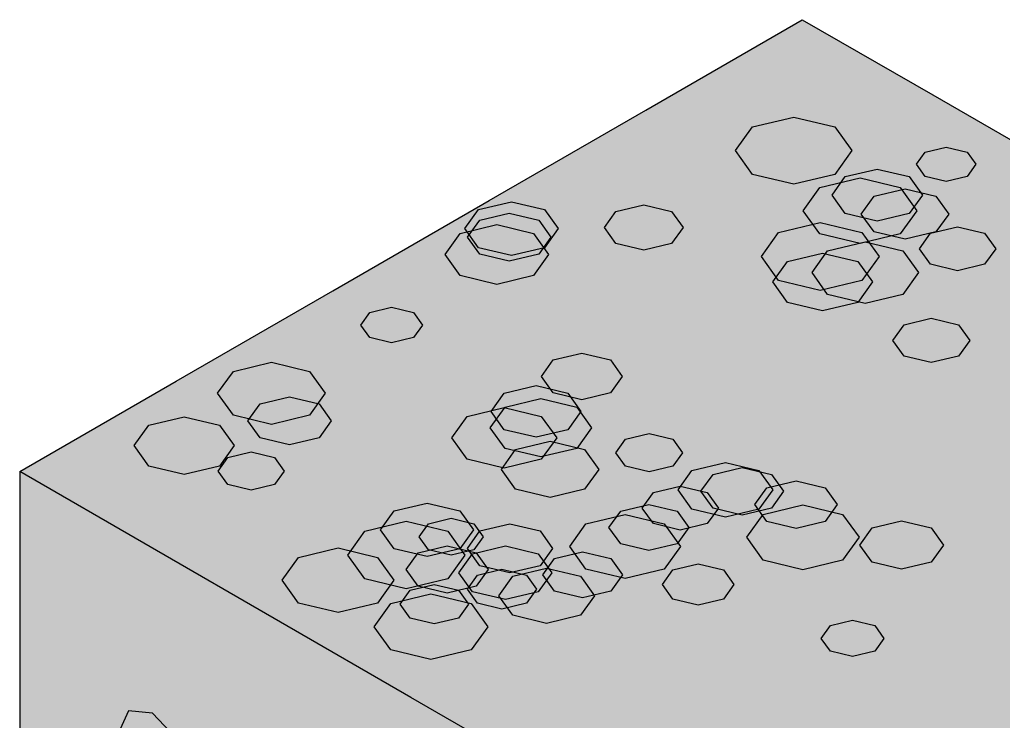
# Model space of a CAD drawing. Header units: metres. Extents: x 0 to 14.2, y 0 to 5.9.
# Drawn here: x 11.7598 to 12.0864, y 1.002 to 1.235 of the extents above; entities that cross this region are included whole.
import ezdxf

# ---------------------------------------------------------------- set-up
doc = ezdxf.new("R2010")
doc.units = ezdxf.units.M
doc.header["$LTSCALE"] = 0.25
doc.layers.add('ISO-ARISTAS', color=8, linetype='CONTINUOUS')
doc.layers.add('ISO-CONCRETO-SUP', color=254, linetype='CONTINUOUS', true_color=0xe8e8e8)

msp = doc.modelspace()

# ---------------------------------------------------------------- linework, layer by layer
at = {"layer": 'ISO-ARISTAS', "color": 250}
for p, q in [((11.96765, 1.205), (12.01962, 1.235)), ((12.01962, 1.235), (12.06292, 1.21)), ((12.06292, 1.21), (12.10622, 1.185)), ((11.91569, 1.175), (11.96765, 1.205)), ((12.00313, 1.19941), (12.01679, 1.20267)), ((12.01679, 1.20267), (12.03045, 1.19941)), ((11.99747, 1.19152), (12.00313, 1.19941)), ((12.03045, 1.19941), (12.03611, 1.19152)), ((12.06043, 1.191), (12.06741, 1.19267)), ((12.06741, 1.19267), (12.07438, 1.191)), ((12.00313, 1.18363), (11.99747, 1.19152)), ((12.03611, 1.19152), (12.03045, 1.18363)), ((12.05754, 1.18697), (12.06043, 1.191)), ((12.07438, 1.191), (12.07727, 1.18697)), ((12.0339, 1.18288), (12.0445, 1.18541)), ((12.0445, 1.18541), (12.0551, 1.18288)), ((12.06043, 1.18294), (12.05754, 1.18697)), ((12.07727, 1.18697), (12.07438, 1.18294)), ((12.01679, 1.18036), (12.00313, 1.18363)), ((12.03045, 1.18363), (12.01679, 1.18036)), ((12.02547, 1.17927), (12.03881, 1.18247)), ((12.02951, 1.17676), (12.0339, 1.18288)), ((12.03881, 1.18247), (12.05215, 1.17927)), ((12.0551, 1.18288), (12.05949, 1.17676)), ((12.06741, 1.18127), (12.06043, 1.18294)), ((12.07438, 1.18294), (12.06741, 1.18127)), ((12.01994, 1.17157), (12.02547, 1.17927)), ((12.04344, 1.1764), (12.05371, 1.17885)), ((12.05215, 1.17927), (12.05768, 1.17157)), ((12.05371, 1.17885), (12.06398, 1.1764)), ((12.0339, 1.17064), (12.02951, 1.17676)), ((12.03919, 1.17047), (12.04344, 1.1764)), ((12.05949, 1.17676), (12.0551, 1.17064)), ((12.06398, 1.1764), (12.06823, 1.17047)), ((11.86373, 1.145), (11.91569, 1.175)), ((11.91216, 1.17194), (11.92311, 1.17456)), ((11.92311, 1.17456), (11.93406, 1.17194)), ((11.95776, 1.17135), (11.967, 1.17356)), ((11.967, 1.17356), (11.97624, 1.17135)), ((11.90763, 1.16562), (11.91216, 1.17194)), ((11.91252, 1.16844), (11.92233, 1.17078)), ((11.92233, 1.17078), (11.93213, 1.16844)), ((11.93406, 1.17194), (11.93859, 1.16562)), ((11.95393, 1.16601), (11.95776, 1.17135)), ((11.97624, 1.17135), (11.98007, 1.16601)), ((12.02547, 1.16387), (12.01994, 1.17157)), ((12.0445, 1.16811), (12.0339, 1.17064)), ((12.04344, 1.16454), (12.03919, 1.17047)), ((12.0551, 1.17064), (12.0445, 1.16811)), ((12.05768, 1.17157), (12.05215, 1.16387)), ((12.06823, 1.17047), (12.06398, 1.16454)), ((11.90604, 1.16403), (11.91819, 1.16694)), ((11.90846, 1.16278), (11.91252, 1.16844)), ((11.91819, 1.16694), (11.93033, 1.16403)), ((11.93213, 1.16844), (11.93619, 1.16278)), ((11.95776, 1.16068), (11.95393, 1.16601)), ((11.98007, 1.16601), (11.97624, 1.16068)), ((12.01177, 1.16435), (12.0256, 1.16766)), ((12.0256, 1.16766), (12.03942, 1.16435)), ((12.0622, 1.16412), (12.07115, 1.16626)), ((12.07115, 1.16626), (12.0801, 1.16412)), ((11.90101, 1.15702), (11.90604, 1.16403)), ((11.91216, 1.1593), (11.90763, 1.16562)), ((11.91252, 1.15712), (11.90846, 1.16278)), ((11.93033, 1.16403), (11.93536, 1.15702)), ((11.93619, 1.16278), (11.93213, 1.15712)), ((11.93859, 1.16562), (11.93406, 1.1593)), ((12.00604, 1.15637), (12.01177, 1.16435)), ((12.03881, 1.16068), (12.02547, 1.16387)), ((12.05215, 1.16387), (12.03881, 1.16068)), ((12.03942, 1.16435), (12.04515, 1.15637)), ((12.05371, 1.16209), (12.04344, 1.16454)), ((12.06398, 1.16454), (12.05371, 1.16209)), ((12.05849, 1.15895), (12.0622, 1.16412)), ((12.0801, 1.16412), (12.08381, 1.15895)), ((11.92311, 1.15668), (11.91216, 1.1593)), ((11.93406, 1.1593), (11.92311, 1.15668)), ((11.967, 1.15847), (11.95776, 1.16068)), ((11.97624, 1.16068), (11.967, 1.15847)), ((12.02803, 1.15822), (12.04052, 1.16121)), ((12.04052, 1.16121), (12.05302, 1.15822)), ((11.90604, 1.15001), (11.90101, 1.15702)), ((11.92233, 1.15477), (11.91252, 1.15712)), ((11.93213, 1.15712), (11.92233, 1.15477)), ((11.93536, 1.15702), (11.93033, 1.15001)), ((12.01177, 1.14839), (12.00604, 1.15637)), ((12.01466, 1.15467), (12.02637, 1.15747)), ((12.02285, 1.15101), (12.02803, 1.15822)), ((12.02637, 1.15747), (12.03807, 1.15467)), ((12.04515, 1.15637), (12.03942, 1.14839)), ((12.05302, 1.15822), (12.0582, 1.15101)), ((12.0622, 1.15379), (12.05849, 1.15895)), ((12.08381, 1.15895), (12.0801, 1.15379)), ((12.00981, 1.14791), (12.01466, 1.15467)), ((12.03807, 1.15467), (12.04292, 1.14791)), ((12.07115, 1.15165), (12.0622, 1.15379)), ((12.0801, 1.15379), (12.07115, 1.15165)), ((11.91819, 1.1471), (11.90604, 1.15001)), ((11.93033, 1.15001), (11.91819, 1.1471)), ((12.02803, 1.14379), (12.02285, 1.15101)), ((12.0582, 1.15101), (12.05302, 1.14379)), ((12.01466, 1.14115), (12.00981, 1.14791)), ((12.0256, 1.14508), (12.01177, 1.14839)), ((12.03942, 1.14839), (12.0256, 1.14508)), ((12.04292, 1.14791), (12.03807, 1.14115)), ((11.81177, 1.115), (11.86373, 1.145)), ((12.04052, 1.1408), (12.02803, 1.14379)), ((12.05302, 1.14379), (12.04052, 1.1408)), ((12.02637, 1.13835), (12.01466, 1.14115)), ((12.03807, 1.14115), (12.02637, 1.13835)), ((11.87305, 1.1336), (11.87605, 1.13778)), ((11.87605, 1.13778), (11.88329, 1.13951)), ((11.88329, 1.13951), (11.89053, 1.13778)), ((11.89053, 1.13778), (11.89353, 1.1336)), ((11.87605, 1.12942), (11.87305, 1.1336)), ((11.89353, 1.1336), (11.89053, 1.12942)), ((12.04968, 1.1285), (12.05342, 1.13371)), ((12.05342, 1.13371), (12.06245, 1.13587)), ((12.06245, 1.13587), (12.07148, 1.13371)), ((12.07148, 1.13371), (12.07522, 1.1285)), ((11.88329, 1.12769), (11.87605, 1.12942)), ((11.89053, 1.12942), (11.88329, 1.12769)), ((12.05342, 1.12328), (12.04968, 1.1285)), ((12.07522, 1.1285), (12.07148, 1.12328)), ((11.93692, 1.12204), (11.94641, 1.12431)), ((11.94641, 1.12431), (11.9559, 1.12204)), ((11.83075, 1.11824), (11.84339, 1.12126)), ((11.84339, 1.12126), (11.85602, 1.11824)), ((11.93299, 1.11656), (11.93692, 1.12204)), ((11.9559, 1.12204), (11.95983, 1.11656)), ((12.06245, 1.12113), (12.05342, 1.12328)), ((12.07148, 1.12328), (12.06245, 1.12113)), ((11.82552, 1.11094), (11.83075, 1.11824)), ((11.85602, 1.11824), (11.86125, 1.11094)), ((11.75981, 1.085), (11.81177, 1.115)), ((11.92069, 1.11102), (11.93122, 1.11354)), ((11.93122, 1.11354), (11.94175, 1.11102)), ((11.93692, 1.11108), (11.93299, 1.11656)), ((11.95983, 1.11656), (11.9559, 1.11108)), ((11.83075, 1.10365), (11.82552, 1.11094)), ((11.86125, 1.11094), (11.85602, 1.10365)), ((11.91633, 1.10494), (11.92069, 1.11102)), ((11.94641, 1.10881), (11.93692, 1.11108)), ((11.94175, 1.11102), (11.94611, 1.10494)), ((11.9559, 1.11108), (11.94641, 1.10881)), ((11.83559, 1.1018), (11.83964, 1.10744)), ((11.83964, 1.10744), (11.84941, 1.10978)), ((11.84941, 1.10978), (11.85918, 1.10744)), ((11.85918, 1.10744), (11.86323, 1.1018)), ((11.92097, 1.10639), (11.93285, 1.10923)), ((11.93285, 1.10923), (11.94474, 1.10639)), ((11.90832, 1.10327), (11.92065, 1.10622)), ((11.91604, 1.09953), (11.92097, 1.10639)), ((11.92069, 1.09887), (11.91633, 1.10494)), ((11.92065, 1.10622), (11.93297, 1.10327)), ((11.94611, 1.10494), (11.94175, 1.09887)), ((11.94474, 1.10639), (11.94966, 1.09953)), ((11.80267, 1.10036), (11.81441, 1.10316)), ((11.81441, 1.10316), (11.82614, 1.10036)), ((11.84339, 1.10063), (11.83075, 1.10365)), ((11.83964, 1.09616), (11.83559, 1.1018)), ((11.85602, 1.10365), (11.84339, 1.10063)), ((11.86323, 1.1018), (11.85918, 1.09616)), ((11.90322, 1.09616), (11.90832, 1.10327)), ((11.93297, 1.10327), (11.93808, 1.09616)), ((11.79781, 1.09358), (11.80267, 1.10036)), ((11.82614, 1.10036), (11.831, 1.09358)), ((11.92097, 1.09267), (11.91604, 1.09953)), ((11.93122, 1.09635), (11.92069, 1.09887)), ((11.94175, 1.09887), (11.93122, 1.09635)), ((11.94966, 1.09953), (11.94474, 1.09267)), ((11.96093, 1.09576), (11.96878, 1.09764)), ((11.96878, 1.09764), (11.97663, 1.09576)), ((11.84941, 1.09382), (11.83964, 1.09616)), ((11.85918, 1.09616), (11.84941, 1.09382)), ((11.90832, 1.08904), (11.90322, 1.09616)), ((11.92446, 1.09229), (11.93589, 1.09502)), ((11.93808, 1.09616), (11.93297, 1.08904)), ((11.93589, 1.09502), (11.94732, 1.09229)), ((11.95767, 1.09123), (11.96093, 1.09576)), ((11.97663, 1.09576), (11.97988, 1.09123)), ((11.80267, 1.08681), (11.79781, 1.09358)), ((11.831, 1.09358), (11.82614, 1.08681)), ((11.82891, 1.08962), (11.83666, 1.09147)), ((11.83666, 1.09147), (11.84442, 1.08962)), ((11.91973, 1.08569), (11.92446, 1.09229)), ((11.93285, 1.08982), (11.92097, 1.09267)), ((11.94474, 1.09267), (11.93285, 1.08982)), ((11.94732, 1.09229), (11.95205, 1.08569)), ((11.96093, 1.0867), (11.95767, 1.09123)), ((11.97988, 1.09123), (11.97663, 1.0867)), ((11.8257, 1.08514), (11.82891, 1.08962)), ((11.84442, 1.08962), (11.84763, 1.08514)), ((11.92065, 1.08609), (11.90832, 1.08904)), ((11.93297, 1.08904), (11.92065, 1.08609)), ((11.98296, 1.08535), (11.99409, 1.08801)), ((11.99409, 1.08801), (12.00521, 1.08535)), ((11.80311, 1.06), (11.75981, 1.085)), ((11.80311, 1.06), (11.75981, 1.085)), ((11.75981, 1.085), (11.75981, 1.025)), ((11.81441, 1.084), (11.80267, 1.08681)), ((11.82614, 1.08681), (11.81441, 1.084)), ((11.82891, 1.08066), (11.8257, 1.08514)), ((11.84763, 1.08514), (11.84442, 1.08066)), ((11.92446, 1.07909), (11.91973, 1.08569)), ((11.95205, 1.08569), (11.94732, 1.07909)), ((11.96878, 1.08482), (11.96093, 1.0867)), ((11.97663, 1.0867), (11.96878, 1.08482)), ((11.97836, 1.07892), (11.98296, 1.08535)), ((11.98998, 1.08404), (11.99968, 1.08636)), ((11.99968, 1.08636), (12.00938, 1.08404)), ((12.00521, 1.08535), (12.00982, 1.07892)), ((11.98596, 1.07844), (11.98998, 1.08404)), ((12.00787, 1.07959), (12.01755, 1.0819)), ((12.00938, 1.08404), (12.0134, 1.07844)), ((12.01755, 1.0819), (12.02723, 1.07959)), ((11.83666, 1.07881), (11.82891, 1.08066)), ((11.84442, 1.08066), (11.83666, 1.07881)), ((11.93589, 1.07636), (11.92446, 1.07909)), ((11.94732, 1.07909), (11.93589, 1.07636)), ((11.96647, 1.07285), (11.97017, 1.07801)), ((11.97017, 1.07801), (11.97911, 1.08015)), ((11.98296, 1.0725), (11.97836, 1.07892)), ((11.97911, 1.08015), (11.98805, 1.07801)), ((11.98998, 1.07284), (11.98596, 1.07844)), ((11.98805, 1.07801), (11.99175, 1.07285)), ((12.00386, 1.074), (12.00787, 1.07959)), ((12.00982, 1.07892), (12.00521, 1.0725)), ((12.0134, 1.07844), (12.00938, 1.07284)), ((12.02723, 1.07959), (12.03124, 1.074)), ((11.88416, 1.07191), (11.89507, 1.07452)), ((11.89507, 1.07452), (11.90598, 1.07191)), ((11.87964, 1.06561), (11.88416, 1.07191)), ((11.90598, 1.07191), (11.9105, 1.06561)), ((11.95544, 1.06642), (11.95933, 1.07183)), ((11.95933, 1.07183), (11.9687, 1.07407)), ((11.97017, 1.06769), (11.96647, 1.07285)), ((11.9687, 1.07407), (11.97807, 1.07183)), ((11.97807, 1.07183), (11.98195, 1.06642)), ((11.99409, 1.06984), (11.98296, 1.0725)), ((11.99175, 1.07285), (11.98805, 1.06769)), ((11.99968, 1.07052), (11.98998, 1.07284)), ((12.00521, 1.0725), (11.99409, 1.06984)), ((12.00938, 1.07284), (11.99968, 1.07052)), ((12.00787, 1.06841), (12.00386, 1.074)), ((12.00662, 1.07075), (12.01981, 1.0739)), ((12.01981, 1.0739), (12.033, 1.07075)), ((12.03124, 1.074), (12.02723, 1.06841)), ((11.87444, 1.06519), (11.88816, 1.06847)), ((11.88816, 1.06847), (11.90189, 1.06519)), ((11.89549, 1.06765), (11.90301, 1.06945)), ((11.90301, 1.06945), (11.91053, 1.06765)), ((11.94778, 1.06758), (11.9608, 1.07069)), ((11.9608, 1.07069), (11.97381, 1.06758)), ((12.00115, 1.06313), (12.00662, 1.07075)), ((12.01755, 1.06609), (12.00787, 1.06841)), ((12.02723, 1.06841), (12.01755, 1.06609)), ((12.033, 1.07075), (12.03847, 1.06313)), ((12.04279, 1.06623), (12.05258, 1.06857)), ((12.05258, 1.06857), (12.06238, 1.06623)), ((11.86876, 1.05726), (11.87444, 1.06519)), ((11.88416, 1.05931), (11.87964, 1.06561)), ((11.89238, 1.06331), (11.89549, 1.06765)), ((11.90189, 1.06519), (11.90757, 1.05726)), ((11.9105, 1.06561), (11.90598, 1.05931)), ((11.90843, 1.05947), (11.91258, 1.06525)), ((11.91053, 1.06765), (11.91365, 1.06331)), ((11.91258, 1.06525), (11.92258, 1.06764)), ((11.92258, 1.06764), (11.93259, 1.06525)), ((11.93259, 1.06525), (11.93674, 1.05947)), ((11.94239, 1.06006), (11.94778, 1.06758)), ((11.95933, 1.06101), (11.95544, 1.06642)), ((11.97911, 1.06555), (11.97017, 1.06769)), ((11.97381, 1.06758), (11.97921, 1.06006)), ((11.98195, 1.06642), (11.97807, 1.06101)), ((11.98805, 1.06769), (11.97911, 1.06555)), ((12.03873, 1.06058), (12.04279, 1.06623)), ((12.06238, 1.06623), (12.06644, 1.06058)), ((11.89549, 1.05897), (11.89238, 1.06331)), ((11.91365, 1.06331), (11.91053, 1.05897)), ((12.00662, 1.05552), (12.00115, 1.06313)), ((12.03847, 1.06313), (12.033, 1.05552)), ((11.84641, 1.035), (11.80311, 1.06)), ((11.84641, 1.035), (11.80311, 1.06)), ((11.85235, 1.05648), (11.86549, 1.05963)), ((11.86549, 1.05963), (11.87863, 1.05648)), ((11.89507, 1.05671), (11.88416, 1.05931)), ((11.88816, 1.05246), (11.89214, 1.05801)), ((11.89214, 1.05801), (11.90174, 1.0603)), ((11.90598, 1.05931), (11.89507, 1.05671)), ((11.90301, 1.05717), (11.89549, 1.05897)), ((11.90174, 1.0603), (11.91135, 1.05801)), ((11.91053, 1.05897), (11.90301, 1.05717)), ((11.91258, 1.05369), (11.90843, 1.05947)), ((11.91015, 1.05766), (11.92106, 1.06027)), ((11.91135, 1.05801), (11.91533, 1.05246)), ((11.92106, 1.06027), (11.93196, 1.05766)), ((11.93674, 1.05947), (11.93259, 1.05369)), ((11.93732, 1.05609), (11.94668, 1.05833)), ((11.94778, 1.05255), (11.94239, 1.06006)), ((11.94668, 1.05833), (11.95605, 1.05609)), ((11.9687, 1.05877), (11.95933, 1.06101)), ((11.97807, 1.06101), (11.9687, 1.05877)), ((11.97921, 1.06006), (11.97381, 1.05255)), ((12.04279, 1.05492), (12.03873, 1.06058)), ((12.06644, 1.06058), (12.06238, 1.05492)), ((11.8469, 1.0489), (11.85235, 1.05648)), ((11.87444, 1.04934), (11.86876, 1.05726)), ((11.87863, 1.05648), (11.88407, 1.0489)), ((11.90757, 1.05726), (11.90189, 1.04934)), ((11.90564, 1.05136), (11.91015, 1.05766)), ((11.93196, 1.05766), (11.93648, 1.05136)), ((11.93344, 1.05069), (11.93732, 1.05609)), ((11.95605, 1.05609), (11.95993, 1.05069)), ((12.01981, 1.05236), (12.00662, 1.05552)), ((12.033, 1.05552), (12.01981, 1.05236)), ((12.05258, 1.05258), (12.04279, 1.05492)), ((12.06238, 1.05492), (12.05258, 1.05258)), ((11.89214, 1.04692), (11.88816, 1.05246)), ((11.91533, 1.05246), (11.91135, 1.04692)), ((11.91182, 1.05061), (11.91992, 1.05255)), ((11.92258, 1.0513), (11.91258, 1.05369)), ((11.91992, 1.05255), (11.92802, 1.05061)), ((11.93259, 1.05369), (11.92258, 1.0513)), ((11.92348, 1.05023), (11.93472, 1.05291)), ((11.93472, 1.05291), (11.94596, 1.05023)), ((11.9608, 1.04943), (11.94778, 1.05255)), ((11.97381, 1.05255), (11.9608, 1.04943)), ((11.97316, 1.04746), (11.97664, 1.0523)), ((11.97664, 1.0523), (11.98503, 1.05431)), ((11.98503, 1.05431), (11.99342, 1.0523)), ((11.99342, 1.0523), (11.99689, 1.04746)), ((11.85235, 1.04131), (11.8469, 1.0489)), ((11.88816, 1.04606), (11.87444, 1.04934)), ((11.88407, 1.0489), (11.87863, 1.04131)), ((11.90189, 1.04934), (11.88816, 1.04606)), ((11.91015, 1.04507), (11.90564, 1.05136)), ((11.90846, 1.04593), (11.91182, 1.05061)), ((11.91882, 1.04373), (11.92348, 1.05023)), ((11.92802, 1.05061), (11.93137, 1.04593)), ((11.93648, 1.05136), (11.93196, 1.04507)), ((11.93732, 1.04528), (11.93344, 1.05069)), ((11.94596, 1.05023), (11.95062, 1.04373)), ((11.95993, 1.05069), (11.95605, 1.04528)), ((11.88613, 1.04094), (11.88944, 1.04557)), ((11.88944, 1.04557), (11.89745, 1.04748)), ((11.90174, 1.04462), (11.89214, 1.04692)), ((11.89745, 1.04748), (11.90546, 1.04557)), ((11.91135, 1.04692), (11.90174, 1.04462)), ((11.90546, 1.04557), (11.90878, 1.04094)), ((11.91182, 1.04126), (11.90846, 1.04593)), ((11.92106, 1.04246), (11.91015, 1.04507)), ((11.93196, 1.04507), (11.92106, 1.04246)), ((11.93137, 1.04593), (11.92802, 1.04126)), ((11.94668, 1.04304), (11.93732, 1.04528)), ((11.95605, 1.04528), (11.94668, 1.04304)), ((11.97664, 1.04261), (11.97316, 1.04746)), ((11.99689, 1.04746), (11.99342, 1.04261)), ((11.88297, 1.04115), (11.89633, 1.04434)), ((11.89633, 1.04434), (11.90968, 1.04115)), ((11.92348, 1.03724), (11.91882, 1.04373)), ((11.95062, 1.04373), (11.94596, 1.03724)), ((11.98503, 1.04061), (11.97664, 1.04261)), ((11.99342, 1.04261), (11.98503, 1.04061)), ((11.86549, 1.03817), (11.85235, 1.04131)), ((11.87863, 1.04131), (11.86549, 1.03817)), ((11.87744, 1.03344), (11.88297, 1.04115)), ((11.88944, 1.03632), (11.88613, 1.04094)), ((11.90878, 1.04094), (11.90546, 1.03632)), ((11.90968, 1.04115), (11.91521, 1.03344)), ((11.91992, 1.03932), (11.91182, 1.04126)), ((11.92802, 1.04126), (11.91992, 1.03932)), ((11.89745, 1.0344), (11.88944, 1.03632)), ((11.90546, 1.03632), (11.89745, 1.0344)), ((11.93472, 1.03456), (11.92348, 1.03724)), ((11.94596, 1.03724), (11.93472, 1.03456)), ((12.02894, 1.03381), (12.03631, 1.03557)), ((12.03631, 1.03557), (12.04368, 1.03381)), ((11.88971, 1.01), (11.84641, 1.035)), ((11.88971, 1.01), (11.84641, 1.035)), ((11.88297, 1.02573), (11.87744, 1.03344)), ((11.91521, 1.03344), (11.90968, 1.02573)), ((12.02588, 1.02955), (12.02894, 1.03381)), ((12.04368, 1.03381), (12.04673, 1.02955)), ((12.02894, 1.0253), (12.02588, 1.02955)), ((12.04673, 1.02955), (12.04368, 1.0253)), ((11.89633, 1.02253), (11.88297, 1.02573)), ((11.90968, 1.02573), (11.89633, 1.02253)), ((11.75981, 1.025), (11.75981, 0.965)), ((12.03631, 1.02353), (12.02894, 1.0253)), ((12.04368, 1.0253), (12.03631, 1.02353)), ((11.93301, 0.985), (11.88971, 1.01)), ((11.93301, 0.985), (11.88971, 1.01)), ((11.79596, 1.00551), (11.79266, 0.99823)), ((11.80391, 1.00472), (11.79596, 1.00551)), ((11.81186, 0.99633), (11.80391, 1.00472))]:
    msp.add_line(p, q, dxfattribs=at)
at = {"layer": 'ISO-CONCRETO-SUP', "true_color": 0x645f58}
for points in [[(12.01962, 1.235), (12.06292, 1.21), (11.96765, 1.205), (12.01095, 1.18)], [(12.06292, 1.21), (12.10622, 1.185), (12.01095, 1.18), (12.05426, 1.155)], [(11.96765, 1.205), (12.01095, 1.18), (11.91569, 1.175), (11.95899, 1.15)], [(12.10622, 1.185), (12.14952, 1.16), (12.05426, 1.155), (12.09756, 1.13)], [(12.01095, 1.18), (12.05426, 1.155), (11.95899, 1.15), (12.00229, 1.125)], [(11.91569, 1.175), (11.95899, 1.15), (11.86373, 1.145), (11.90703, 1.12)], [(12.05426, 1.155), (12.09756, 1.13), (12.00229, 1.125), (12.0456, 1.1)], [(11.95899, 1.15), (12.00229, 1.125), (11.90703, 1.12), (11.95033, 1.095)], [(11.86373, 1.145), (11.90703, 1.12), (11.81177, 1.115), (11.85507, 1.09)], [(12.09756, 1.13), (12.14086, 1.105), (12.0456, 1.1), (12.0889, 1.075)], [(12.00229, 1.125), (12.0456, 1.1), (11.95033, 1.095), (11.99363, 1.07)], [(11.90703, 1.12), (11.95033, 1.095), (11.85507, 1.09), (11.89837, 1.065)], [(11.81177, 1.115), (11.85507, 1.09), (11.75981, 1.085), (11.80311, 1.06)], [(12.0456, 1.1), (12.0889, 1.075), (11.99363, 1.07), (12.03694, 1.045)], [(11.95033, 1.095), (11.99363, 1.07), (11.89837, 1.065), (11.94167, 1.04)], [(11.85507, 1.09), (11.89837, 1.065), (11.80311, 1.06), (11.84641, 1.035)], [(12.0889, 1.075), (12.1322, 1.05), (12.03694, 1.045), (12.08024, 1.02)], [(11.99363, 1.07), (12.03694, 1.045), (11.94167, 1.04), (11.98497, 1.015)], [(11.89837, 1.065), (11.94167, 1.04), (11.84641, 1.035), (11.88971, 1.01)], [(12.1322, 1.05), (12.1755, 1.025), (12.08024, 1.02), (12.12354, 0.995)], [(12.03694, 1.045), (12.08024, 1.02), (11.98497, 1.015), (12.02828, 0.99)], [(11.94167, 1.04), (11.98497, 1.015), (11.88971, 1.01), (11.93301, 0.985)], [(12.08024, 1.02), (12.12354, 0.995), (12.02828, 0.99), (12.07158, 0.965)], [(11.98497, 1.015), (12.02828, 0.99), (11.93301, 0.985), (11.97631, 0.96)]]:
    msp.add_solid(points, dxfattribs=at)
at = {"layer": 'ISO-CONCRETO-SUP', "true_color": 0x8f8679}
for points in [[(12.00313, 1.18363), (12.00313, 1.19941), (12.01679, 1.20267)], [(12.00313, 1.18363), (12.01679, 1.20267), (12.03045, 1.19941)], [(12.00313, 1.18363), (11.99747, 1.19152), (12.00313, 1.19941)], [(12.00313, 1.18363), (12.03045, 1.19941), (12.03611, 1.19152)], [(12.00313, 1.18363), (12.03611, 1.19152), (12.03045, 1.18363)], [(12.00313, 1.18363), (12.03045, 1.18363), (12.01679, 1.18036)], [(11.90604, 1.15001), (11.90604, 1.16403), (11.91819, 1.16694)], [(11.90604, 1.15001), (11.91819, 1.16694), (11.93033, 1.16403)], [(11.90604, 1.15001), (11.90101, 1.15702), (11.90604, 1.16403)], [(11.90604, 1.15001), (11.93033, 1.16403), (11.93536, 1.15702)], [(11.90604, 1.15001), (11.93536, 1.15702), (11.93033, 1.15001)], [(11.90604, 1.15001), (11.93033, 1.15001), (11.91819, 1.1471)], [(11.87605, 1.12942), (11.87305, 1.1336), (11.87605, 1.13778)], [(11.87605, 1.12942), (11.87605, 1.13778), (11.88329, 1.13951)], [(11.87605, 1.12942), (11.88329, 1.13951), (11.89053, 1.13778)], [(11.87605, 1.12942), (11.89053, 1.13778), (11.89353, 1.1336)], [(11.87605, 1.12942), (11.89353, 1.1336), (11.89053, 1.12942)], [(11.87605, 1.12942), (11.89053, 1.12942), (11.88329, 1.12769)], [(11.93692, 1.11108), (11.93692, 1.12204), (11.94641, 1.12431)], [(11.93692, 1.11108), (11.94641, 1.12431), (11.9559, 1.12204)], [(11.93692, 1.11108), (11.93299, 1.11656), (11.93692, 1.12204)], [(11.93692, 1.11108), (11.9559, 1.12204), (11.95983, 1.11656)], [(11.93692, 1.11108), (11.95983, 1.11656), (11.9559, 1.11108)], [(11.93692, 1.11108), (11.9559, 1.11108), (11.94641, 1.10881)], [(11.97017, 1.06769), (11.96647, 1.07285), (11.97017, 1.07801)], [(11.97017, 1.06769), (11.97017, 1.07801), (11.97911, 1.08015)], [(11.97017, 1.06769), (11.97911, 1.08015), (11.98805, 1.07801)], [(11.97017, 1.06769), (11.98805, 1.07801), (11.99175, 1.07285)], [(11.97017, 1.06769), (11.99175, 1.07285), (11.98805, 1.06769)], [(11.87444, 1.04934), (11.87444, 1.06519), (11.88816, 1.06847)], [(11.87444, 1.04934), (11.88816, 1.06847), (11.90189, 1.06519)], [(11.89549, 1.05897), (11.89549, 1.06765), (11.90301, 1.06945)], [(11.89549, 1.05897), (11.90301, 1.06945), (11.91053, 1.06765)], [(12.04279, 1.05492), (12.04279, 1.06623), (12.05258, 1.06857)], [(12.04279, 1.05492), (12.05258, 1.06857), (12.06238, 1.06623)], [(11.87444, 1.04934), (11.86876, 1.05726), (11.87444, 1.06519)], [(11.87444, 1.04934), (11.90189, 1.06519), (11.90757, 1.05726)], [(11.89549, 1.05897), (11.89238, 1.06331), (11.89549, 1.06765)], [(11.89549, 1.05897), (11.91053, 1.06765), (11.91365, 1.06331)], [(11.97017, 1.06769), (11.98805, 1.06769), (11.97911, 1.06555)], [(12.04279, 1.05492), (12.03873, 1.06058), (12.04279, 1.06623)], [(12.04279, 1.05492), (12.06238, 1.06623), (12.06644, 1.06058)], [(11.89549, 1.05897), (11.91365, 1.06331), (11.91053, 1.05897)], [(11.89214, 1.04692), (11.88816, 1.05246), (11.89214, 1.05801)], [(11.89214, 1.04692), (11.89214, 1.05801), (11.90174, 1.0603)], [(11.89214, 1.04692), (11.90174, 1.0603), (11.91135, 1.05801)], [(11.89214, 1.04692), (11.91135, 1.05801), (11.91533, 1.05246)], [(11.89549, 1.05897), (11.91053, 1.05897), (11.90301, 1.05717)], [(11.91015, 1.04507), (11.91015, 1.05766), (11.92106, 1.06027)], [(11.91015, 1.04507), (11.92106, 1.06027), (11.93196, 1.05766)], [(12.04279, 1.05492), (12.06644, 1.06058), (12.06238, 1.05492)], [(11.87444, 1.04934), (11.90757, 1.05726), (11.90189, 1.04934)], [(11.91015, 1.04507), (11.90564, 1.05136), (11.91015, 1.05766)], [(11.91015, 1.04507), (11.93196, 1.05766), (11.93648, 1.05136)], [(12.04279, 1.05492), (12.06238, 1.05492), (12.05258, 1.05258)], [(11.89214, 1.04692), (11.91533, 1.05246), (11.91135, 1.04692)], [(11.92348, 1.03724), (11.92348, 1.05023), (11.93472, 1.05291)], [(11.92348, 1.03724), (11.93472, 1.05291), (11.94596, 1.05023)], [(11.97664, 1.04261), (11.97316, 1.04746), (11.97664, 1.0523)], [(11.97664, 1.04261), (11.97664, 1.0523), (11.98503, 1.05431)], [(11.97664, 1.04261), (11.98503, 1.05431), (11.99342, 1.0523)], [(11.97664, 1.04261), (11.99342, 1.0523), (11.99689, 1.04746)], [(11.87444, 1.04934), (11.90189, 1.04934), (11.88816, 1.04606)], [(11.91015, 1.04507), (11.93648, 1.05136), (11.93196, 1.04507)], [(11.92348, 1.03724), (11.91882, 1.04373), (11.92348, 1.05023)], [(11.92348, 1.03724), (11.94596, 1.05023), (11.95062, 1.04373)], [(11.89214, 1.04692), (11.91135, 1.04692), (11.90174, 1.04462)], [(11.91015, 1.04507), (11.93196, 1.04507), (11.92106, 1.04246)], [(11.97664, 1.04261), (11.99689, 1.04746), (11.99342, 1.04261)], [(11.92348, 1.03724), (11.95062, 1.04373), (11.94596, 1.03724)], [(11.97664, 1.04261), (11.99342, 1.04261), (11.98503, 1.04061)], [(11.92348, 1.03724), (11.94596, 1.03724), (11.93472, 1.03456)], [(12.02894, 1.0253), (12.02894, 1.03381), (12.03631, 1.03557)], [(12.02894, 1.0253), (12.03631, 1.03557), (12.04368, 1.03381)], [(12.02894, 1.0253), (12.02588, 1.02955), (12.02894, 1.03381)], [(12.02894, 1.0253), (12.04368, 1.03381), (12.04673, 1.02955)], [(12.02894, 1.0253), (12.04673, 1.02955), (12.04368, 1.0253)], [(12.02894, 1.0253), (12.04368, 1.0253), (12.03631, 1.02353)]]:
    msp.add_solid(points, dxfattribs=at)
at = {"layer": 'ISO-CONCRETO-SUP', "true_color": 0x867d70}
for points in [[(12.06043, 1.18294), (12.06043, 1.191), (12.06741, 1.19267)], [(12.06043, 1.18294), (12.06741, 1.19267), (12.07438, 1.191)], [(12.06043, 1.18294), (12.05754, 1.18697), (12.06043, 1.191)], [(12.06043, 1.18294), (12.07438, 1.191), (12.07727, 1.18697)], [(12.06043, 1.18294), (12.07727, 1.18697), (12.07438, 1.18294)], [(12.06043, 1.18294), (12.07438, 1.18294), (12.06741, 1.18127)], [(11.91216, 1.1593), (11.91216, 1.17194), (11.92311, 1.17456)], [(11.91216, 1.1593), (11.92311, 1.17456), (11.93406, 1.17194)], [(11.91216, 1.1593), (11.90763, 1.16562), (11.91216, 1.17194)], [(11.91216, 1.1593), (11.93406, 1.17194), (11.93859, 1.16562)], [(11.91252, 1.15712), (11.91252, 1.16844), (11.92233, 1.17078)], [(11.91252, 1.15712), (11.92233, 1.17078), (11.93213, 1.16844)], [(11.91252, 1.15712), (11.90846, 1.16278), (11.91252, 1.16844)], [(11.91252, 1.15712), (11.93213, 1.16844), (11.93619, 1.16278)], [(11.91216, 1.1593), (11.93859, 1.16562), (11.93406, 1.1593)], [(11.91252, 1.15712), (11.93619, 1.16278), (11.93213, 1.15712)], [(11.91216, 1.1593), (11.93406, 1.1593), (11.92311, 1.15668)], [(11.91252, 1.15712), (11.93213, 1.15712), (11.92233, 1.15477)], [(11.92069, 1.09887), (11.92069, 1.11102), (11.93122, 1.11354)], [(11.92069, 1.09887), (11.93122, 1.11354), (11.94175, 1.11102)], [(11.92069, 1.09887), (11.91633, 1.10494), (11.92069, 1.11102)], [(11.92069, 1.09887), (11.94175, 1.11102), (11.94611, 1.10494)], [(11.92069, 1.09887), (11.94611, 1.10494), (11.94175, 1.09887)], [(11.92069, 1.09887), (11.94175, 1.09887), (11.93122, 1.09635)], [(11.92446, 1.07909), (11.92446, 1.09229), (11.93589, 1.09502)], [(11.92446, 1.07909), (11.93589, 1.09502), (11.94732, 1.09229)], [(11.92446, 1.07909), (11.91973, 1.08569), (11.92446, 1.09229)], [(11.92446, 1.07909), (11.94732, 1.09229), (11.95205, 1.08569)], [(11.92446, 1.07909), (11.95205, 1.08569), (11.94732, 1.07909)], [(11.92446, 1.07909), (11.94732, 1.07909), (11.93589, 1.07636)], [(12.00662, 1.05552), (12.00662, 1.07075), (12.01981, 1.0739)], [(12.00662, 1.05552), (12.01981, 1.0739), (12.033, 1.07075)], [(12.00662, 1.05552), (12.00115, 1.06313), (12.00662, 1.07075)], [(12.00662, 1.05552), (12.033, 1.07075), (12.03847, 1.06313)], [(12.00662, 1.05552), (12.03847, 1.06313), (12.033, 1.05552)], [(12.00662, 1.05552), (12.033, 1.05552), (12.01981, 1.05236)], [(11.88944, 1.03632), (11.88613, 1.04094), (11.88944, 1.04557)], [(11.88944, 1.03632), (11.88944, 1.04557), (11.89745, 1.04748)], [(11.88944, 1.03632), (11.89745, 1.04748), (11.90546, 1.04557)], [(11.88944, 1.03632), (11.90546, 1.04557), (11.90878, 1.04094)], [(11.88944, 1.03632), (11.90878, 1.04094), (11.90546, 1.03632)], [(11.88944, 1.03632), (11.90546, 1.03632), (11.89745, 1.0344)]]:
    msp.add_solid(points, dxfattribs=at)
at = {"layer": 'ISO-CONCRETO-SUP', "true_color": 0x9a917f}
for points in [[(12.0339, 1.17064), (12.0339, 1.18288), (12.0445, 1.18541)], [(12.0339, 1.17064), (12.0445, 1.18541), (12.0551, 1.18288)], [(12.0339, 1.17064), (12.02951, 1.17676), (12.0339, 1.18288)], [(12.0339, 1.17064), (12.0551, 1.18288), (12.05949, 1.17676)], [(12.0339, 1.17064), (12.05949, 1.17676), (12.0551, 1.17064)], [(11.95776, 1.16068), (11.95776, 1.17135), (11.967, 1.17356)], [(11.95776, 1.16068), (11.967, 1.17356), (11.97624, 1.17135)], [(11.95776, 1.16068), (11.95393, 1.16601), (11.95776, 1.17135)], [(11.95776, 1.16068), (11.97624, 1.17135), (11.98007, 1.16601)], [(12.0339, 1.17064), (12.0551, 1.17064), (12.0445, 1.16811)], [(11.95776, 1.16068), (11.98007, 1.16601), (11.97624, 1.16068)], [(11.95776, 1.16068), (11.97624, 1.16068), (11.967, 1.15847)], [(12.02803, 1.14379), (12.02803, 1.15822), (12.04052, 1.16121)], [(12.02803, 1.14379), (12.04052, 1.16121), (12.05302, 1.15822)], [(12.02803, 1.14379), (12.02285, 1.15101), (12.02803, 1.15822)], [(12.02803, 1.14379), (12.05302, 1.15822), (12.0582, 1.15101)], [(12.02803, 1.14379), (12.0582, 1.15101), (12.05302, 1.14379)], [(12.02803, 1.14379), (12.05302, 1.14379), (12.04052, 1.1408)], [(11.83964, 1.09616), (11.83559, 1.1018), (11.83964, 1.10744)], [(11.83964, 1.09616), (11.83964, 1.10744), (11.84941, 1.10978)], [(11.83964, 1.09616), (11.84941, 1.10978), (11.85918, 1.10744)], [(11.83964, 1.09616), (11.85918, 1.10744), (11.86323, 1.1018)], [(11.80267, 1.08681), (11.80267, 1.10036), (11.81441, 1.10316)], [(11.80267, 1.08681), (11.81441, 1.10316), (11.82614, 1.10036)], [(11.83964, 1.09616), (11.86323, 1.1018), (11.85918, 1.09616)], [(11.80267, 1.08681), (11.79781, 1.09358), (11.80267, 1.10036)], [(11.80267, 1.08681), (11.82614, 1.10036), (11.831, 1.09358)], [(11.83964, 1.09616), (11.85918, 1.09616), (11.84941, 1.09382)], [(11.80267, 1.08681), (11.831, 1.09358), (11.82614, 1.08681)], [(11.82891, 1.08066), (11.82891, 1.08962), (11.83666, 1.09147)], [(11.82891, 1.08066), (11.83666, 1.09147), (11.84442, 1.08962)], [(11.82891, 1.08066), (11.8257, 1.08514), (11.82891, 1.08962)], [(11.82891, 1.08066), (11.84442, 1.08962), (11.84763, 1.08514)], [(11.80267, 1.08681), (11.82614, 1.08681), (11.81441, 1.084)], [(11.82891, 1.08066), (11.84763, 1.08514), (11.84442, 1.08066)], [(12.00787, 1.06841), (12.00787, 1.07959), (12.01755, 1.0819)], [(12.00787, 1.06841), (12.01755, 1.0819), (12.02723, 1.07959)], [(11.82891, 1.08066), (11.84442, 1.08066), (11.83666, 1.07881)], [(12.00787, 1.06841), (12.00386, 1.074), (12.00787, 1.07959)], [(12.00787, 1.06841), (12.02723, 1.07959), (12.03124, 1.074)], [(12.00787, 1.06841), (12.03124, 1.074), (12.02723, 1.06841)], [(12.00787, 1.06841), (12.02723, 1.06841), (12.01755, 1.06609)], [(11.91258, 1.05369), (11.90843, 1.05947), (11.91258, 1.06525)], [(11.91258, 1.05369), (11.91258, 1.06525), (11.92258, 1.06764)], [(11.91258, 1.05369), (11.92258, 1.06764), (11.93259, 1.06525)], [(11.91258, 1.05369), (11.93259, 1.06525), (11.93674, 1.05947)], [(11.91258, 1.05369), (11.93674, 1.05947), (11.93259, 1.05369)], [(11.93732, 1.04528), (11.93732, 1.05609), (11.94668, 1.05833)], [(11.93732, 1.04528), (11.94668, 1.05833), (11.95605, 1.05609)], [(11.93732, 1.04528), (11.93344, 1.05069), (11.93732, 1.05609)], [(11.93732, 1.04528), (11.95605, 1.05609), (11.95993, 1.05069)], [(11.91258, 1.05369), (11.93259, 1.05369), (11.92258, 1.0513)], [(11.93732, 1.04528), (11.95993, 1.05069), (11.95605, 1.04528)], [(11.93732, 1.04528), (11.95605, 1.04528), (11.94668, 1.04304)], [(11.88297, 1.02573), (11.88297, 1.04115), (11.89633, 1.04434)], [(11.88297, 1.02573), (11.89633, 1.04434), (11.90968, 1.04115)], [(11.88297, 1.02573), (11.87744, 1.03344), (11.88297, 1.04115)], [(11.88297, 1.02573), (11.90968, 1.04115), (11.91521, 1.03344)], [(11.88297, 1.02573), (11.91521, 1.03344), (11.90968, 1.02573)], [(11.88297, 1.02573), (11.90968, 1.02573), (11.89633, 1.02253)]]:
    msp.add_solid(points, dxfattribs=at)
at = {"layer": 'ISO-CONCRETO-SUP', "true_color": 0xa89f8e}
for points in [[(12.02547, 1.16387), (12.02547, 1.17927), (12.03881, 1.18247)], [(12.02547, 1.16387), (12.03881, 1.18247), (12.05215, 1.17927)], [(12.02547, 1.16387), (12.01994, 1.17157), (12.02547, 1.17927)], [(12.02547, 1.16387), (12.05215, 1.17927), (12.05768, 1.17157)], [(12.04344, 1.16454), (12.04344, 1.1764), (12.05371, 1.17885)], [(12.04344, 1.16454), (12.05371, 1.17885), (12.06398, 1.1764)], [(12.04344, 1.16454), (12.03919, 1.17047), (12.04344, 1.1764)], [(12.04344, 1.16454), (12.06398, 1.1764), (12.06823, 1.17047)], [(12.02547, 1.16387), (12.05768, 1.17157), (12.05215, 1.16387)], [(12.04344, 1.16454), (12.06823, 1.17047), (12.06398, 1.16454)], [(12.01177, 1.14839), (12.01177, 1.16435), (12.0256, 1.16766)], [(12.01177, 1.14839), (12.0256, 1.16766), (12.03942, 1.16435)], [(12.01177, 1.14839), (12.00604, 1.15637), (12.01177, 1.16435)], [(12.01177, 1.14839), (12.03942, 1.16435), (12.04515, 1.15637)], [(12.02547, 1.16387), (12.05215, 1.16387), (12.03881, 1.16068)], [(12.04344, 1.16454), (12.06398, 1.16454), (12.05371, 1.16209)], [(12.01177, 1.14839), (12.04515, 1.15637), (12.03942, 1.14839)], [(12.01177, 1.14839), (12.03942, 1.14839), (12.0256, 1.14508)], [(11.98296, 1.0725), (11.98296, 1.08535), (11.99409, 1.08801)], [(11.98296, 1.0725), (11.99409, 1.08801), (12.00521, 1.08535)], [(11.98296, 1.0725), (11.97836, 1.07892), (11.98296, 1.08535)], [(11.98296, 1.0725), (12.00521, 1.08535), (12.00982, 1.07892)], [(11.98296, 1.0725), (12.00982, 1.07892), (12.00521, 1.0725)], [(11.98296, 1.0725), (12.00521, 1.0725), (11.99409, 1.06984)], [(11.94778, 1.05255), (11.94778, 1.06758), (11.9608, 1.07069)], [(11.94778, 1.05255), (11.9608, 1.07069), (11.97381, 1.06758)], [(11.94778, 1.05255), (11.94239, 1.06006), (11.94778, 1.06758)], [(11.94778, 1.05255), (11.97381, 1.06758), (11.97921, 1.06006)], [(11.85235, 1.04131), (11.85235, 1.05648), (11.86549, 1.05963)], [(11.85235, 1.04131), (11.86549, 1.05963), (11.87863, 1.05648)], [(11.94778, 1.05255), (11.97921, 1.06006), (11.97381, 1.05255)], [(11.85235, 1.04131), (11.8469, 1.0489), (11.85235, 1.05648)], [(11.85235, 1.04131), (11.87863, 1.05648), (11.88407, 1.0489)], [(11.94778, 1.05255), (11.97381, 1.05255), (11.9608, 1.04943)], [(11.85235, 1.04131), (11.88407, 1.0489), (11.87863, 1.04131)], [(11.85235, 1.04131), (11.87863, 1.04131), (11.86549, 1.03817)]]:
    msp.add_solid(points, dxfattribs=at)
at = {"layer": 'ISO-CONCRETO-SUP', "true_color": 0x736d64}
for points in [[(12.0622, 1.15379), (12.0622, 1.16412), (12.07115, 1.16626)], [(12.0622, 1.15379), (12.07115, 1.16626), (12.0801, 1.16412)], [(12.0622, 1.15379), (12.05849, 1.15895), (12.0622, 1.16412)], [(12.0622, 1.15379), (12.0801, 1.16412), (12.08381, 1.15895)], [(12.01466, 1.14115), (12.01466, 1.15467), (12.02637, 1.15747)], [(12.01466, 1.14115), (12.02637, 1.15747), (12.03807, 1.15467)], [(12.0622, 1.15379), (12.08381, 1.15895), (12.0801, 1.15379)], [(12.01466, 1.14115), (12.00981, 1.14791), (12.01466, 1.15467)], [(12.01466, 1.14115), (12.03807, 1.15467), (12.04292, 1.14791)], [(12.0622, 1.15379), (12.0801, 1.15379), (12.07115, 1.15165)], [(12.01466, 1.14115), (12.04292, 1.14791), (12.03807, 1.14115)], [(12.01466, 1.14115), (12.03807, 1.14115), (12.02637, 1.13835)], [(12.05342, 1.12328), (12.04968, 1.1285), (12.05342, 1.13371)], [(12.05342, 1.12328), (12.05342, 1.13371), (12.06245, 1.13587)], [(12.05342, 1.12328), (12.06245, 1.13587), (12.07148, 1.13371)], [(12.05342, 1.12328), (12.07148, 1.13371), (12.07522, 1.1285)], [(12.05342, 1.12328), (12.07522, 1.1285), (12.07148, 1.12328)], [(11.83075, 1.10365), (11.83075, 1.11824), (11.84339, 1.12126)], [(11.83075, 1.10365), (11.84339, 1.12126), (11.85602, 1.11824)], [(12.05342, 1.12328), (12.07148, 1.12328), (12.06245, 1.12113)], [(11.83075, 1.10365), (11.82552, 1.11094), (11.83075, 1.11824)], [(11.83075, 1.10365), (11.85602, 1.11824), (11.86125, 1.11094)], [(11.83075, 1.10365), (11.86125, 1.11094), (11.85602, 1.10365)], [(11.92097, 1.09267), (11.92097, 1.10639), (11.93285, 1.10923)], [(11.92097, 1.09267), (11.93285, 1.10923), (11.94474, 1.10639)], [(11.90832, 1.08904), (11.90832, 1.10327), (11.92065, 1.10622)], [(11.90832, 1.08904), (11.92065, 1.10622), (11.93297, 1.10327)], [(11.92097, 1.09267), (11.91604, 1.09953), (11.92097, 1.10639)], [(11.92097, 1.09267), (11.94474, 1.10639), (11.94966, 1.09953)], [(11.83075, 1.10365), (11.85602, 1.10365), (11.84339, 1.10063)], [(11.90832, 1.08904), (11.90322, 1.09616), (11.90832, 1.10327)], [(11.90832, 1.08904), (11.93297, 1.10327), (11.93808, 1.09616)], [(11.92097, 1.09267), (11.94966, 1.09953), (11.94474, 1.09267)], [(11.96093, 1.0867), (11.96093, 1.09576), (11.96878, 1.09764)], [(11.96093, 1.0867), (11.96878, 1.09764), (11.97663, 1.09576)], [(11.90832, 1.08904), (11.93808, 1.09616), (11.93297, 1.08904)], [(11.96093, 1.0867), (11.95767, 1.09123), (11.96093, 1.09576)], [(11.96093, 1.0867), (11.97663, 1.09576), (11.97988, 1.09123)], [(11.92097, 1.09267), (11.94474, 1.09267), (11.93285, 1.08982)], [(11.96093, 1.0867), (11.97988, 1.09123), (11.97663, 1.0867)], [(11.90832, 1.08904), (11.93297, 1.08904), (11.92065, 1.08609)], [(11.96093, 1.0867), (11.97663, 1.0867), (11.96878, 1.08482)], [(11.98998, 1.07284), (11.98998, 1.08404), (11.99968, 1.08636)], [(11.98998, 1.07284), (11.99968, 1.08636), (12.00938, 1.08404)], [(11.98998, 1.07284), (11.98596, 1.07844), (11.98998, 1.08404)], [(11.98998, 1.07284), (12.00938, 1.08404), (12.0134, 1.07844)], [(11.98998, 1.07284), (12.0134, 1.07844), (12.00938, 1.07284)], [(11.88416, 1.05931), (11.88416, 1.07191), (11.89507, 1.07452)], [(11.88416, 1.05931), (11.89507, 1.07452), (11.90598, 1.07191)], [(11.88416, 1.05931), (11.87964, 1.06561), (11.88416, 1.07191)], [(11.88416, 1.05931), (11.90598, 1.07191), (11.9105, 1.06561)], [(11.95933, 1.06101), (11.95544, 1.06642), (11.95933, 1.07183)], [(11.95933, 1.06101), (11.95933, 1.07183), (11.9687, 1.07407)], [(11.95933, 1.06101), (11.9687, 1.07407), (11.97807, 1.07183)], [(11.95933, 1.06101), (11.97807, 1.07183), (11.98195, 1.06642)], [(11.98998, 1.07284), (12.00938, 1.07284), (11.99968, 1.07052)], [(11.88416, 1.05931), (11.9105, 1.06561), (11.90598, 1.05931)], [(11.95933, 1.06101), (11.98195, 1.06642), (11.97807, 1.06101)], [(11.88416, 1.05931), (11.90598, 1.05931), (11.89507, 1.05671)], [(11.95933, 1.06101), (11.97807, 1.06101), (11.9687, 1.05877)], [(11.91182, 1.04126), (11.91182, 1.05061), (11.91992, 1.05255)], [(11.91182, 1.04126), (11.91992, 1.05255), (11.92802, 1.05061)], [(11.91182, 1.04126), (11.90846, 1.04593), (11.91182, 1.05061)], [(11.91182, 1.04126), (11.92802, 1.05061), (11.93137, 1.04593)], [(11.91182, 1.04126), (11.93137, 1.04593), (11.92802, 1.04126)], [(11.91182, 1.04126), (11.92802, 1.04126), (11.91992, 1.03932)]]:
    msp.add_solid(points, dxfattribs=at)
at = {"layer": 'ISO-CONCRETO-SUP', "true_color": 0x5a554f}
for points in [[(11.75981, 1.025), (11.80311, 1), (11.75981, 1.085), (11.80311, 1.06)], [(11.80311, 1), (11.84641, 0.975), (11.80311, 1.06), (11.84641, 1.035)], [(11.84641, 0.975), (11.88971, 0.95), (11.84641, 1.035), (11.88971, 1.01)], [(11.75981, 0.965), (11.80311, 0.94), (11.75981, 1.025), (11.80311, 1)], [(11.88971, 0.95), (11.93301, 0.925), (11.88971, 1.01), (11.93301, 0.985)]]:
    msp.add_solid(points, dxfattribs=at)
at = {"layer": 'ISO-CONCRETO-SUP', "true_color": 0x797165}
for points in [[(11.79266, 0.99823), (11.80391, 1.00472), (11.79596, 1.00551)], [(11.79266, 0.99823), (11.81186, 0.99633), (11.80391, 1.00472)]]:
    msp.add_solid(points, dxfattribs=at)

doc.saveas('drawing.dxf')
